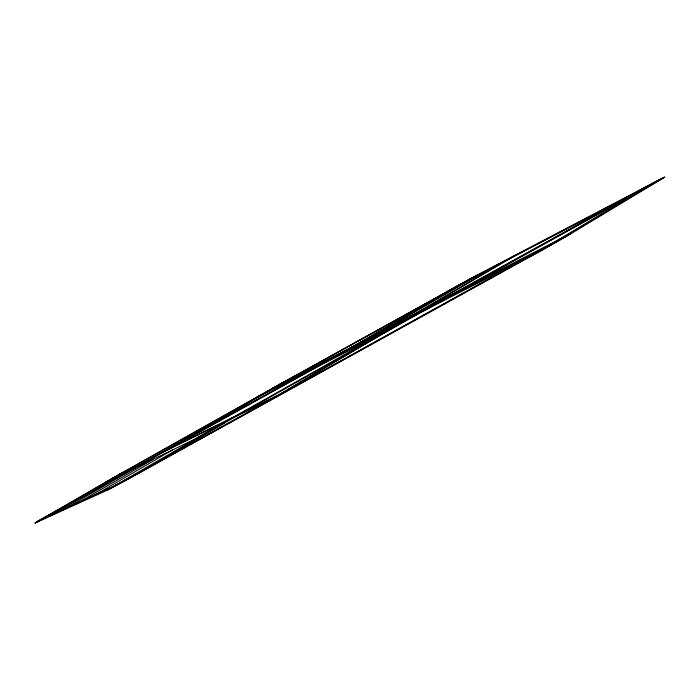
<?xml version="1.0" encoding="UTF-8"?>
<svg xmlns="http://www.w3.org/2000/svg" width="700" height="700" viewBox="0 0 700 700"><rect width="100%" height="100%" fill="white"/><g stroke="black" fill="none" stroke-linecap="round" stroke-linejoin="round"><path stroke-width="1.05" d="M105.945 482.09L278.294 385.254A44.083 0.595 -29.1 0 1 283.491 382.349L288.505 379.549M40.801 519.601L357.254 344.033L393.575 324.581M144.515 469.726L107.459 490.061L35 523.066L38.264 521.159M545.064 248.439L660.826 178.99L475.431 276.001L272.781 388.194M272.965 398.317L403.602 321.554L274.418 387.529L160.143 453.574L272.965 398.317L393.864 326.944L272.178 389.007L168.464 448.963L276.15 396.069M35.201 522.891L44.179 517.562M272.178 389.007L274.418 387.529M539.131 251.746L274.251 387.371L122.176 472.771L44.581 517.878L120.155 483.201L130.279 477.855M648.751 186.322L651.814 184.284L643.545 188.265L409.797 317.704A55.982 0.954 -29 0 0 403.419 321.283L374.439 337.61L254.013 398.851L460.084 284.629L643.536 188.729L544.626 248.062L112.026 487.331A30.87 0.578 -29.3 0 1 115.518 485.275L201.014 435.846A60.419 1.032 -29.2 0 0 207.06 432.6L417.585 314.283L663.381 177.984L457.004 286.046M110.224 488.206L107.179 490.192A38.623 0.709 -29.3 0 0 130.856 477.54L571.532 233.214L527.363 257.985M354.331 345.686L349.449 348.644A53.051 0.796 -29.1 0 0 348.582 349.274L385.963 328.493M498.216 264.967L404.784 319.751L423.517 309.374L515.183 255.561L465.561 282.021L481.688 273.088L373.354 335.86L478.24 274.549L274.05 387.467M111.668 487.506L37.109 521.727L108.902 480.305M460.084 284.629L364.184 340.559L37.931 521.264M147.123 468.282L224.892 422.852L222.18 423.92A295.89 5.171 -29.4 0 0 219.791 425.005L217.866 425.915M92.829 496.221L172.401 449.977M355.294 345.118L455.875 286.668M76.65 503.624L153.23 459.252M49.009 516.276L120.138 475.248M272.711 388.299L282.572 382.716M62.125 510.274L135.888 467.635M106.426 481.827L107.406 481.267M109.567 479.929L121.362 473.226M121.888 473.051L123.305 472.255M643.536 188.729L377.326 336.105L213.456 428.4A54.705 0.98 -29.2 0 0 194.766 439.075M544.04 249.016L130.856 477.54M122.308 472.692L125.431 471.056M447.869 291.226L459.821 284.655A48.685 0.665 -29 0 1 465.938 281.33L475.825 276.027M283.614 382.139L423.902 310.249L411.976 316.977A274.461 4.856 -29.2 0 0 408.695 318.614L403.419 321.283M351.304 348.075L35.271 522.979M643.545 188.265L658.516 180.11A35.998 0.586 -28.9 0 1 662.55 178.544L570.238 234.089A40.442 0.77 -28.9 0 1 539.761 251.396M144.935 469.49L128.529 478.433A64.925 1.173 -29.2 0 1 122.395 481.705L115.509 485.284M375.34 337.146L374.439 337.61M426.072 307.877L567.394 235.218M391.072 326.051L423.517 309.374M421.374 311.238L544.626 248.062M105.77 482.204L193.725 439.67M107.328 481.311A43.768 0.595 -29.2 0 1 121.914 473.034"/></g></svg>
